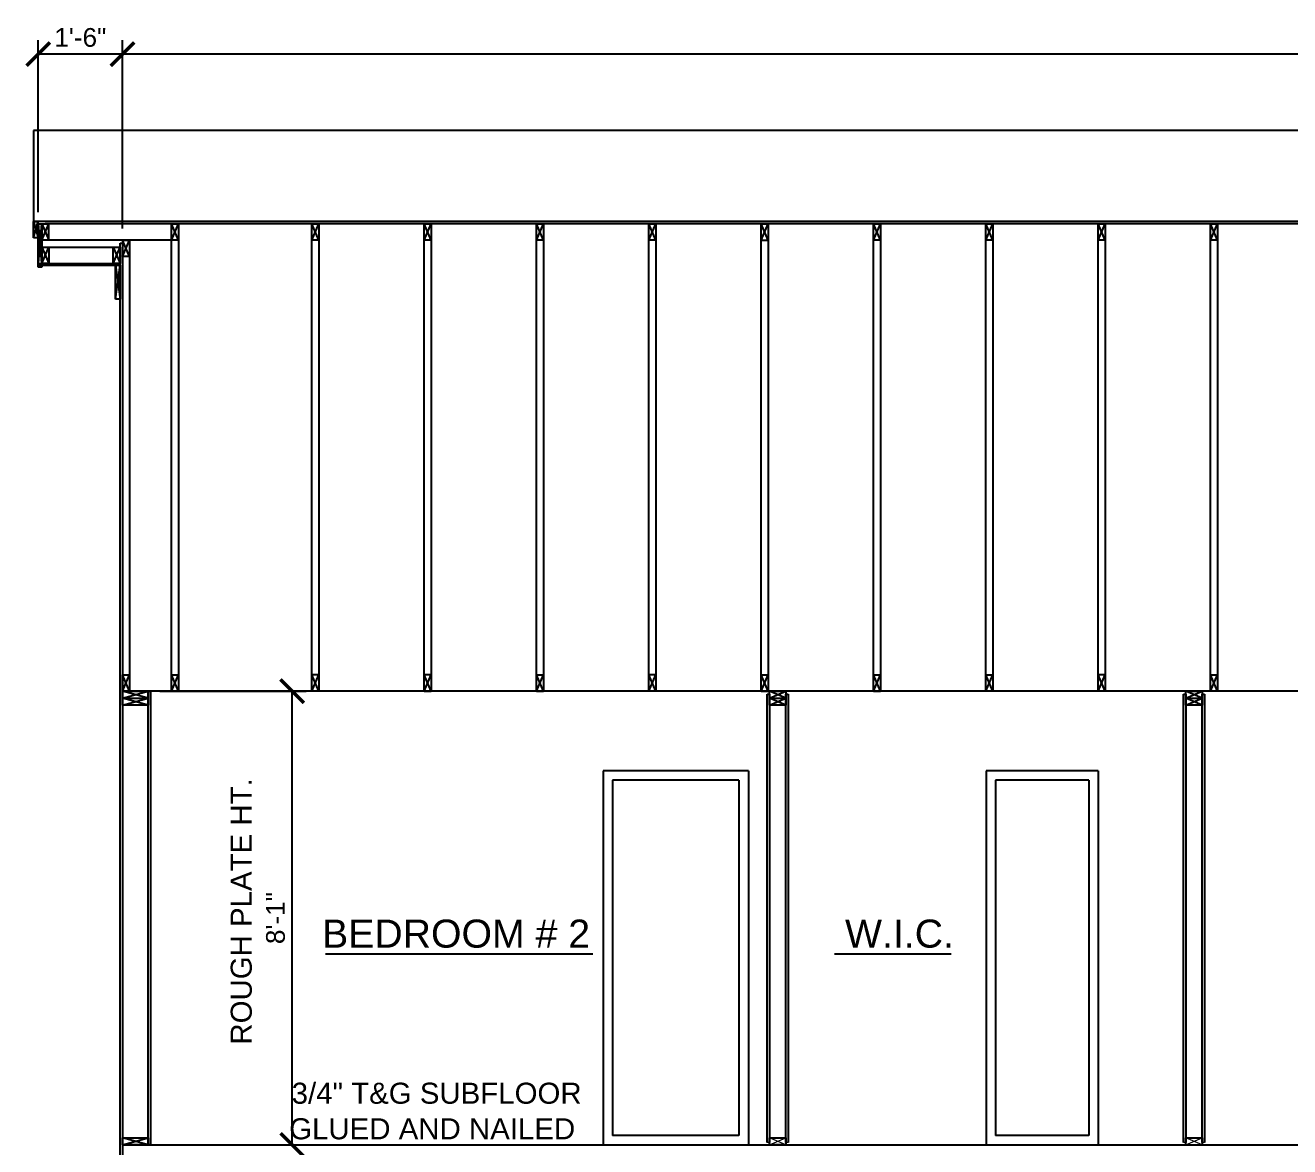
# Model space of a CAD drawing. Header units: inches. Extents: x -28708 to -16583, y 64755 to 66587.
# Drawn here: x -19233.5 to -18963.3, y 64983 to 65222.7 of the extents above; entities that cross this region are included whole.
import ezdxf

# ---------------------------------------------------------------- set-up
doc = ezdxf.new("R2010")
doc.units = ezdxf.units.IN
doc.header["$LTSCALE"] = 20
doc.header["$MEASUREMENT"] = 0
doc.linetypes.add('Solid', pattern=[0])
for name, color, linetype in [('BLOCKING', 2, 'Continuous'), ('DIM', 2, 'Continuous'), ('DOOR', 3, 'Continuous'), ('ROOF', 4, 'Continuous'), ('ROOF SECTION', 2, 'Continuous'), ('STEEL BEAMS', 5, 'Continuous'), ('TEXT', 3, 'Continuous'), ('WALL SECTION', 5, 'Continuous')]:
    doc.layers.add(name, color=color, linetype=linetype)
doc.layers.add('SPSHAPE_OUTLINE', color=7, linetype='Continuous', lineweight=0)
doc.layers.add('SPXSEC_TEXTURE', color=7, linetype='Continuous', lineweight=0)
doc.styles.add('0.25 INCH', font='arial.ttf', dxfattribs={"height": 4})
doc.styles.add('Arial', font='arial.ttf')
doc.dimstyles.new('0.25 INCH', dxfattribs={"dimtxt": 4, "dimasz": 5, "dimexe": 3, "dimexo": 2, "dimgap": 1.5, "dimtad": 1, "dimdec": 3, "dimzin": 3, "dimdsep": 46, "dimlunit": 4, "dimtxsty": '0.25 INCH', "dimblk": 'ARCHTICK', "dimcen": 0.09, "dimclrd": 95, "dimclre": 8, "dimclrt": 30, "dimadec": 0, "dimazin": 0, "dimtfac": 0.65, "dimtdec": 3, "dimtofl": 0, "dimtmove": 2, "dimatfit": 3, "dimfxl": 0.18, "dimfrac": 1, "dimtolj": 1, "dimtzin": 0, "dimlwd": -1, "dimlwe": -1, "dimarcsym": 0})

# ---------------------------------------------------------------- blocks, each defined once
blk = doc.blocks.new('_ArchTick')
at = {"color": 0, "linetype": 'ByBlock', "const_width": 0.15}
blk.add_lwpolyline([(-0.5, -0.5), (0.5, 0.5)], dxfattribs=at)
blk = doc.blocks.new('*D614')
at = {"layer": 'DEFPOINTS', "color": 0, "linetype": 'Solid', "lineweight": -2, "transparency": 16777216}
for p in [(-19212.72, 65216.54), (-19212.72, 65177.28), (-18618.72, 65176.78)]:
    blk.add_point(p, dxfattribs=at)
at = {"layer": 'DIM', "color": 8, "transparency": 16777216}
for p, q in [((-19212.72, 65179.28), (-19212.72, 65219.54)), ((-18618.72, 65178.78), (-18618.72, 65219.54))]:
    blk.add_line(p, q, dxfattribs=at)
at = {"layer": 'DIM', "color": 95, "transparency": 16777216}
blk.add_line((-18618.72, 65216.54), (-19212.72, 65216.54), dxfattribs=at)
at = {"layer": 'DIM', "color": 95, "linetype": 'Solid', "transparency": 16777216, "xscale": 5, "yscale": 5, "zscale": 5, "rotation": 180}
blk.add_blockref('_ArchTick', (-19212.72, 65216.54), dxfattribs=at)
at = {"layer": 'DIM', "color": 95, "linetype": 'Solid', "transparency": 16777216, "xscale": 5, "yscale": 5, "zscale": 5}
blk.add_blockref('_ArchTick', (-18618.72, 65216.54), dxfattribs=at)
at = {"layer": 'DIM', "color": 30, "linetype": 'Solid', "transparency": 16777216, "insert": (-18915.72, 65220.08), "char_height": 4, "attachment_point": 5, "style": '0.25 INCH'}
blk.add_mtext('\\A1;49\'-6"', dxfattribs=at)
blk = doc.blocks.new('*D615')
at = {"layer": 'DEFPOINTS', "color": 0, "linetype": 'ByBlock', "lineweight": -2, "transparency": 16777216}
for p in [(-19230.72, 65216.54), (-19230.72, 65180.78), (-19212.72, 65177.28)]:
    blk.add_point(p, dxfattribs=at)
at = {"layer": 'DIM', "color": 8, "transparency": 16777216}
for p, q in [((-19230.72, 65182.78), (-19230.72, 65219.54)), ((-19212.72, 65179.28), (-19212.72, 65219.54))]:
    blk.add_line(p, q, dxfattribs=at)
at = {"layer": 'DIM', "color": 95, "transparency": 16777216}
blk.add_line((-19212.72, 65216.54), (-19230.72, 65216.54), dxfattribs=at)
at = {"layer": 'DIM', "color": 95, "linetype": 'ByBlock', "transparency": 16777216, "xscale": 5, "yscale": 5, "zscale": 5, "rotation": 180}
blk.add_blockref('_ArchTick', (-19230.72, 65216.54), dxfattribs=at)
at = {"layer": 'DIM', "color": 95, "linetype": 'ByBlock', "transparency": 16777216, "xscale": 5, "yscale": 5, "zscale": 5}
blk.add_blockref('_ArchTick', (-19212.72, 65216.54), dxfattribs=at)
at = {"layer": 'DIM', "color": 30, "linetype": 'ByBlock', "lineweight": -2, "transparency": 16777216, "insert": (-19221.72, 65220.08), "char_height": 4, "attachment_point": 5, "style": '0.25 INCH'}
blk.add_mtext('\\A1;1\'-6"', dxfattribs=at)
blk = doc.blocks.new('*D616')
at = {"layer": 'DEFPOINTS', "color": 0, "linetype": 'ByBlock', "lineweight": -2, "transparency": 16777216}
for p in [(-19206.72, 65080.37), (-19176.45, 65080.37), (-19206.72, 64983.37)]:
    blk.add_point(p, dxfattribs=at)
at = {"layer": 'DIM', "color": 8, "transparency": 16777216}
for p, q in [((-19204.72, 65080.37), (-19173.45, 65080.37)), ((-19204.72, 64983.37), (-19173.45, 64983.37))]:
    blk.add_line(p, q, dxfattribs=at)
at = {"layer": 'DIM', "color": 95, "transparency": 16777216}
blk.add_line((-19176.45, 64983.37), (-19176.45, 65080.37), dxfattribs=at)
at = {"layer": 'DIM', "color": 95, "linetype": 'ByBlock', "transparency": 16777216, "xscale": 5, "yscale": 5, "zscale": 5}
for p, rotation in [((-19176.45, 65080.37), 90), ((-19176.45, 64983.37), 270)]:
    blk.add_blockref('_ArchTick', p, dxfattribs=dict(at, rotation=rotation))
at = {"layer": 'DIM', "color": 30, "linetype": 'ByBlock', "lineweight": -2, "transparency": 16777216, "insert": (-19179.99, 65031.87), "char_height": 4, "attachment_point": 5, "rotation": 90, "style": '0.25 INCH'}
blk.add_mtext('\\A1;8\'-1"', dxfattribs=at)

msp = doc.modelspace()

# ---------------------------------------------------------------- linework, layer by layer
at = {"layer": 'BLOCKING', "linetype": 'Solid'}
for p, q in [((-19231.7162, 65177.2767), (-19231.7162, 65180.7767)), ((-19231.7162, 65180.7767), (-19230.7162, 65180.7767)), ((-19231.7162, 65177.2767), (-19230.7162, 65180.7767)), ((-19231.7162, 65180.7767), (-19230.7162, 65177.2767)), ((-19230.7162, 65171.0267), (-19230.7162, 65180.7767)), ((-19230.7162, 65171.0267), (-19229.9662, 65180.2767)), ((-19230.7162, 65180.2767), (-19229.9662, 65171.0267)), ((-19230.7162, 65180.2767), (-19228.4662, 65180.2767)), ((-19229.9662, 65180.2767), (-19229.9662, 65171.0267)), ((-19229.9662, 65176.7767), (-19228.4662, 65180.2767)), ((-19229.9662, 65180.2767), (-19228.4662, 65176.7767)), ((-19228.4662, 65176.7767), (-19228.4662, 65180.2767)), ((-19202.2157, 65176.7767), (-19202.2157, 65180.2767)), ((-19202.2157, 65180.2767), (-19200.7157, 65180.2767)), ((-19200.7157, 65176.7767), (-19202.2157, 65180.2767)), ((-19202.2157, 65176.7767), (-19200.7157, 65180.2767)), ((-19200.7157, 65180.2767), (-19200.7157, 65176.7767)), ((-19172.2157, 65176.7767), (-19172.2157, 65180.2767)), ((-19172.2157, 65180.2767), (-19170.7157, 65180.2767)), ((-19170.7157, 65176.7767), (-19172.2157, 65180.2767)), ((-19172.2157, 65176.7767), (-19170.7157, 65180.2767)), ((-19170.7157, 65180.2767), (-19170.7157, 65176.7767)), ((-19148.2157, 65176.7767), (-19148.2157, 65180.2767)), ((-19148.2157, 65180.2767), (-19146.7157, 65180.2767)), ((-19146.7157, 65176.7767), (-19148.2157, 65180.2767)), ((-19148.2157, 65176.7767), (-19146.7157, 65180.2767)), ((-19146.7157, 65180.2767), (-19146.7157, 65176.7767)), ((-19124.2157, 65176.7767), (-19124.2157, 65180.2767)), ((-19124.2157, 65180.2767), (-19122.7157, 65180.2767)), ((-19122.7157, 65176.7767), (-19124.2157, 65180.2767)), ((-19124.2157, 65176.7767), (-19122.7157, 65180.2767)), ((-19122.7157, 65180.2767), (-19122.7157, 65176.7767)), ((-19100.2157, 65176.7767), (-19100.2157, 65180.2767)), ((-19100.2157, 65180.2767), (-19098.7157, 65180.2767)), ((-19098.7157, 65176.7767), (-19100.2157, 65180.2767)), ((-19100.2157, 65176.7767), (-19098.7157, 65180.2767)), ((-19098.7157, 65180.2767), (-19098.7157, 65176.7767)), ((-19076.2157, 65176.7767), (-19076.2157, 65180.2767)), ((-19076.2157, 65180.2767), (-19074.7157, 65180.2767)), ((-19074.7157, 65176.7767), (-19076.2157, 65180.2767)), ((-19076.2157, 65176.7767), (-19074.7157, 65180.2767)), ((-19074.7157, 65180.2767), (-19074.7157, 65176.7767)), ((-19052.2157, 65176.7767), (-19052.2157, 65180.2767)), ((-19052.2157, 65180.2767), (-19050.7157, 65180.2767)), ((-19050.7157, 65176.7767), (-19052.2157, 65180.2767)), ((-19052.2157, 65176.7767), (-19050.7157, 65180.2767)), ((-19050.7157, 65180.2767), (-19050.7157, 65176.7767)), ((-19028.2157, 65176.7767), (-19028.2157, 65180.2767)), ((-19028.2157, 65180.2767), (-19026.7157, 65180.2767)), ((-19026.7157, 65176.7767), (-19028.2157, 65180.2767)), ((-19028.2157, 65176.7767), (-19026.7157, 65180.2767)), ((-19026.7157, 65180.2767), (-19026.7157, 65176.7767)), ((-19004.2157, 65176.7767), (-19004.2157, 65180.2767)), ((-19004.2157, 65180.2767), (-19002.7157, 65180.2767)), ((-19002.7157, 65176.7767), (-19004.2157, 65180.2767)), ((-19004.2157, 65176.7767), (-19002.7157, 65180.2767)), ((-19002.7157, 65180.2767), (-19002.7157, 65176.7767)), ((-18980.2157, 65176.7767), (-18980.2157, 65180.2767)), ((-18980.2157, 65180.2767), (-18978.7157, 65180.2767)), ((-18978.7157, 65176.7767), (-18980.2157, 65180.2767)), ((-18980.2157, 65176.7767), (-18978.7157, 65180.2767)), ((-18978.7157, 65180.2767), (-18978.7157, 65176.7767)), ((-19230.7162, 65177.2767), (-19231.7162, 65177.2767)), ((-19228.4662, 65176.7767), (-19229.9662, 65176.7767)), ((-19212.7162, 65176.7767), (-19211.2162, 65176.7767)), ((-19211.2162, 65173.2767), (-19212.7162, 65176.7767)), ((-19212.7162, 65173.2767), (-19211.2162, 65176.7767)), ((-19211.2162, 65176.7767), (-19211.2162, 65173.2767)), ((-19200.7157, 65176.7767), (-19202.2157, 65176.7767)), ((-19170.7157, 65176.7767), (-19172.2157, 65176.7767)), ((-19146.7157, 65176.7767), (-19148.2157, 65176.7767)), ((-19122.7157, 65176.7767), (-19124.2157, 65176.7767)), ((-19098.7157, 65176.7767), (-19100.2157, 65176.7767)), ((-19076.2157, 65176.7767), (-19074.7157, 65176.7767)), ((-19050.7157, 65176.7767), (-19052.2157, 65176.7767)), ((-19026.7157, 65176.7767), (-19028.2157, 65176.7767)), ((-19002.7157, 65176.7767), (-19004.2157, 65176.7767)), ((-18978.7157, 65176.7767), (-18980.2157, 65176.7767)), ((-19229.9662, 65175.2767), (-19228.4662, 65175.2767)), ((-19229.9662, 65171.7767), (-19228.4662, 65175.2767)), ((-19229.9662, 65175.2767), (-19228.4662, 65171.7767)), ((-19228.4662, 65175.2767), (-19228.4662, 65171.7767)), ((-19214.7162, 65171.7767), (-19214.7162, 65175.2767)), ((-19214.7162, 65175.2767), (-19213.2162, 65175.2767)), ((-19214.7162, 65171.7767), (-19213.2162, 65175.2767)), ((-19214.7162, 65175.2767), (-19213.2162, 65171.7767)), ((-19213.2162, 65175.2767), (-19213.2162, 65171.7767)), ((-19229.9662, 65171.0267), (-19230.7162, 65171.0267)), ((-19228.4662, 65171.7767), (-19229.9662, 65171.7767)), ((-19213.2162, 65171.7767), (-19214.7162, 65171.7767)), ((-19214.2162, 65164.1517), (-19214.2162, 65171.4017)), ((-19214.2162, 65171.4017), (-19213.2162, 65171.4017)), ((-19214.2162, 65164.1517), (-19213.2162, 65171.4017)), ((-19214.2162, 65171.4017), (-19213.2162, 65164.1517)), ((-19213.2162, 65171.4017), (-19213.2162, 65164.1517)), ((-19211.2162, 65173.2767), (-19212.7162, 65173.2767)), ((-19213.2162, 65164.1517), (-19214.2162, 65164.1517)), ((-19212.7162, 65077.3704), (-19212.7162, 65083.8704)), ((-19212.7162, 65083.8704), (-19211.2162, 65083.8704)), ((-19211.2162, 65080.3704), (-19212.7162, 65083.8704)), ((-19212.7162, 65080.3704), (-19211.2162, 65083.8704)), ((-19211.2162, 65083.8704), (-19211.2162, 65080.3704)), ((-19202.2157, 65080.3704), (-19202.2157, 65083.8704)), ((-19202.2157, 65083.8704), (-19200.7157, 65083.8704)), ((-19200.7157, 65080.3704), (-19202.2157, 65083.8704)), ((-19202.2157, 65080.3704), (-19200.7157, 65083.8704)), ((-19200.7157, 65083.8704), (-19200.7157, 65080.3704)), ((-19170.7157, 65083.8704), (-19172.2157, 65083.8704)), ((-19172.2157, 65080.3704), (-19172.2157, 65083.8704)), ((-19170.7157, 65080.3704), (-19172.2157, 65083.8704)), ((-19172.2157, 65080.3704), (-19170.7157, 65083.8704)), ((-19170.7157, 65083.8704), (-19170.7157, 65080.3704)), ((-19146.7157, 65083.8704), (-19148.2157, 65083.8704)), ((-19148.2157, 65080.3704), (-19148.2157, 65083.8704)), ((-19146.7157, 65080.3704), (-19148.2157, 65083.8704)), ((-19148.2157, 65080.3704), (-19146.7157, 65083.8704)), ((-19146.7157, 65083.8704), (-19146.7157, 65080.3704)), ((-19124.2157, 65080.3704), (-19124.2157, 65083.8704)), ((-19124.2157, 65083.8704), (-19122.7157, 65083.8704)), ((-19122.7157, 65080.3704), (-19124.2157, 65083.8704)), ((-19124.2157, 65080.3704), (-19122.7157, 65083.8704)), ((-19122.7157, 65083.8704), (-19122.7157, 65080.3704)), ((-19098.7157, 65083.8704), (-19100.2157, 65083.8704)), ((-19100.2157, 65080.3704), (-19100.2157, 65083.8704)), ((-19098.7157, 65080.3704), (-19100.2157, 65083.8704)), ((-19100.2157, 65080.3704), (-19098.7157, 65083.8704)), ((-19098.7157, 65083.8704), (-19098.7157, 65080.3704)), ((-19076.2157, 65080.3704), (-19076.2157, 65083.8704)), ((-19076.2157, 65083.8704), (-19074.7157, 65083.8704)), ((-19074.7157, 65080.3704), (-19076.2157, 65083.8704)), ((-19076.2157, 65080.3704), (-19074.7157, 65083.8704)), ((-19074.7157, 65083.8704), (-19074.7157, 65080.3704)), ((-19052.2157, 65080.3704), (-19052.2157, 65083.8704)), ((-19052.2157, 65083.8704), (-19050.7157, 65083.8704)), ((-19050.7157, 65080.3704), (-19052.2157, 65083.8704)), ((-19052.2157, 65080.3704), (-19050.7157, 65083.8704)), ((-19050.7157, 65083.8704), (-19050.7157, 65080.3704)), ((-19028.2157, 65080.3704), (-19028.2157, 65083.8704)), ((-19028.2157, 65083.8704), (-19026.7157, 65083.8704)), ((-19026.7157, 65080.3704), (-19028.2157, 65083.8704)), ((-19028.2157, 65080.3704), (-19026.7157, 65083.8704)), ((-19026.7157, 65083.8704), (-19026.7157, 65080.3704)), ((-19002.7157, 65083.8704), (-19004.2157, 65083.8704)), ((-19004.2157, 65080.3704), (-19004.2157, 65083.8704)), ((-19002.7157, 65080.3704), (-19004.2157, 65083.8704)), ((-19004.2157, 65080.3704), (-19002.7157, 65083.8704)), ((-19002.7157, 65083.8704), (-19002.7157, 65080.3704)), ((-18980.2157, 65080.3704), (-18980.2157, 65083.8704)), ((-18980.2157, 65083.8704), (-18978.7157, 65083.8704)), ((-18978.7157, 65080.3704), (-18980.2157, 65083.8704)), ((-18980.2157, 65080.3704), (-18978.7157, 65083.8704)), ((-18978.7157, 65083.8704), (-18978.7157, 65080.3704)), ((-19212.7162, 65080.3704), (-19206.7162, 65080.3704)), ((-19207.2162, 65078.8704), (-19212.7162, 65080.3704)), ((-19212.7162, 65078.8704), (-19207.2162, 65080.3704)), ((-19207.2162, 65080.3704), (-19207.2162, 65077.3704)), ((-19200.7157, 65080.3704), (-19202.2157, 65080.3704)), ((-19170.7157, 65080.3704), (-19172.2157, 65080.3704)), ((-19148.2157, 65080.3704), (-19146.7157, 65080.3704)), ((-19124.2157, 65080.3704), (-19122.7157, 65080.3704)), ((-19098.7157, 65080.3704), (-19100.2157, 65080.3704)), ((-19076.2157, 65080.3704), (-19074.7157, 65080.3704)), ((-19074.4662, 65077.3704), (-19074.4662, 65080.3704)), ((-19074.4662, 65080.3704), (-19070.9662, 65080.3704)), ((-19070.9662, 65078.8704), (-19074.4662, 65080.3704)), ((-19074.4662, 65078.8704), (-19070.9662, 65080.3704)), ((-19070.9662, 65080.3704), (-19070.9662, 65077.3704)), ((-19052.2157, 65080.3704), (-19050.7157, 65080.3704)), ((-19026.7157, 65080.3704), (-19028.2157, 65080.3704)), ((-19002.7157, 65080.3704), (-19004.2157, 65080.3704)), ((-18985.4662, 65077.3704), (-18985.4662, 65080.3704)), ((-18985.4662, 65080.3704), (-18981.9662, 65080.3704)), ((-18981.9662, 65078.8704), (-18985.4662, 65080.3704)), ((-18985.4662, 65078.8704), (-18981.9662, 65080.3704)), ((-18981.9662, 65080.3704), (-18981.9662, 65077.3704)), ((-18978.7157, 65080.3704), (-18980.2157, 65080.3704)), ((-19212.7162, 65078.8704), (-19207.2162, 65078.8704)), ((-19207.2162, 65077.3704), (-19212.7162, 65078.8704)), ((-19212.7162, 65077.3704), (-19207.2162, 65078.8704)), ((-19207.2162, 65077.3704), (-19212.7162, 65077.3704)), ((-19074.4662, 65078.8704), (-19070.9662, 65078.8704)), ((-19070.9662, 65077.3704), (-19074.4662, 65078.8704)), ((-19074.4662, 65077.3704), (-19070.9662, 65078.8704)), ((-19070.9662, 65077.3704), (-19074.4662, 65077.3704)), ((-18985.4662, 65078.8704), (-18981.9662, 65078.8704)), ((-18981.9662, 65077.3704), (-18985.4662, 65078.8704)), ((-18985.4662, 65077.3704), (-18981.9662, 65078.8704)), ((-18981.9662, 65077.3704), (-18985.4662, 65077.3704)), ((-19212.7162, 64983.3704), (-19212.7162, 64984.8704)), ((-19212.7162, 64984.8704), (-19207.2162, 64984.8704)), ((-19207.2162, 64983.3704), (-19212.7162, 64984.8704)), ((-19212.7162, 64983.3704), (-19207.2162, 64984.8704)), ((-19207.2162, 64984.8704), (-19207.2162, 64983.3704)), ((-19074.4662, 64983.3704), (-19074.4662, 64984.8704)), ((-19074.4662, 64984.8704), (-19070.9662, 64984.8704)), ((-19070.9662, 64984.8704), (-19070.9662, 64983.3704)), ((-18985.4662, 64983.3704), (-18985.4662, 64984.8704)), ((-18985.4662, 64984.8704), (-18981.9662, 64984.8704)), ((-18981.9662, 64984.8704), (-18981.9662, 64983.3704)), ((-19206.7162, 64983.3704), (-19212.7162, 64983.3704)), ((-19070.9662, 64983.3704), (-19074.4662, 64983.3704))]:
    msp.add_line(p, q, dxfattribs=at)
at = {"layer": 'DOOR', "linetype": 'ByBlock', "lineweight": -2}
for p, q in [((-19078.9576, 65063.3704), (-19109.9576, 65063.3704)), ((-19109.9576, 65063.3704), (-19109.9576, 64983.3704)), ((-19078.9576, 65063.3704), (-19078.9576, 64983.3704)), ((-19028.1644, 65063.3704), (-19028.1644, 64983.3704)), ((-19004.1644, 65063.3704), (-19028.1644, 65063.3704)), ((-19004.1644, 65063.3704), (-19004.1644, 64983.3704)), ((-19080.9576, 65061.3704), (-19107.9576, 65061.3704)), ((-19107.9576, 65061.3704), (-19107.9576, 64985.3704)), ((-19080.9576, 65061.3704), (-19080.9576, 64985.3704)), ((-19006.1644, 65061.3704), (-19026.1644, 65061.3704)), ((-19026.1644, 65061.3704), (-19026.1644, 64985.3704)), ((-19006.1644, 65061.3704), (-19006.1644, 64985.3704)), ((-19080.9576, 64985.3704), (-19107.9576, 64985.3704)), ((-19006.1644, 64985.3704), (-19026.1644, 64985.3704))]:
    msp.add_line(p, q, dxfattribs=at)
at = {"layer": 'ROOF', "linetype": 'Solid'}
for p, q in [((-19202.2157, 65083.8704), (-19202.2157, 65176.7767)), ((-19200.7157, 65176.7767), (-19200.7157, 65083.8704)), ((-19172.2157, 65083.8704), (-19172.2157, 65176.7767)), ((-19170.7157, 65176.7767), (-19170.7157, 65083.8704)), ((-19148.2157, 65083.8704), (-19148.2157, 65176.7767)), ((-19146.7157, 65176.7767), (-19146.7157, 65083.8704)), ((-19124.2157, 65083.8704), (-19124.2157, 65176.7767)), ((-19122.7157, 65176.7767), (-19122.7157, 65083.8704)), ((-19100.2157, 65083.8704), (-19100.2157, 65176.7767)), ((-19098.7157, 65176.7767), (-19098.7157, 65083.8704)), ((-19076.2157, 65083.8704), (-19076.2157, 65176.7767)), ((-19074.7157, 65176.7767), (-19074.7157, 65083.8704)), ((-19052.2157, 65083.8704), (-19052.2157, 65176.7767)), ((-19050.7157, 65176.7767), (-19050.7157, 65083.8704)), ((-19028.2157, 65083.8704), (-19028.2157, 65176.7767)), ((-19026.7157, 65176.7767), (-19026.7157, 65083.8704)), ((-19004.2157, 65083.8704), (-19004.2157, 65176.7767)), ((-19002.7157, 65176.7767), (-19002.7157, 65083.8704)), ((-18980.2157, 65083.8704), (-18980.2157, 65176.7767)), ((-18978.7157, 65176.7767), (-18978.7157, 65083.8704)), ((-19211.2162, 65173.2767), (-19211.2162, 65083.8704))]:
    msp.add_line(p, q, dxfattribs=at)
at = {"layer": 'ROOF SECTION', "linetype": 'Solid'}
for p, q in [((-18599.7165, 65200.2454), (-19231.716, 65200.2454)), ((-19231.716, 65200.2454), (-19231.716, 65180.7767)), ((-18599.9657, 65180.7767), (-19231.716, 65180.7767)), ((-18599.9657, 65180.2767), (-19229.2162, 65180.2767)), ((-19202.2157, 65176.7767), (-19228.4662, 65176.7767)), ((-19228.4662, 65175.2767), (-19214.7162, 65175.2767)), ((-19230.7467, 65171.4017), (-19214.2157, 65171.4017)), ((-19230.7162, 65171.7767), (-19213.2162, 65171.7767))]:
    msp.add_line(p, q, dxfattribs=at)
at = {"layer": 'SPSHAPE_OUTLINE', "color": 136, "linetype": 'Solid', "true_color": 0x008080}
msp.add_line((-19212.7162, 65083.8704), (-19212.7162, 65173.2767), dxfattribs=at)
at = {"layer": 'SPSHAPE_OUTLINE', "color": 1, "linetype": 'Solid', "true_color": 0xff0000}
for p, q in [((-19212.7162, 64982.6204), (-19212.7162, 64983.3704)), ((-19074.4662, 64983.8665), (-19074.9662, 64983.8665)), ((-19070.4662, 64983.8645), (-19070.9662, 64983.8645)), ((-18985.4662, 64983.8665), (-18985.9662, 64983.8665)), ((-18981.4662, 64983.8645), (-18981.9662, 64983.8645))]:
    msp.add_line(p, q, dxfattribs=at)
at = {"layer": 'SPXSEC_TEXTURE', "color": 2, "linetype": 'Solid', "true_color": 0xffff00}
for p, q in [((-19070.9662, 64983.3704), (-19074.4662, 64984.8704)), ((-19074.4662, 64983.3704), (-19070.9662, 64984.8704)), ((-18981.9662, 64983.3704), (-18985.4662, 64984.8704)), ((-18985.4662, 64983.3704), (-18981.9662, 64984.8704))]:
    msp.add_line(p, q, dxfattribs=at)
at = {"layer": 'STEEL BEAMS', "color": 4, "linetype": 'Solid'}
msp.add_line((-19212.7162, 64983.3704), (-18878.9665, 64983.3704), dxfattribs=at)
at = {"layer": 'TEXT', "linetype": 'Solid'}
for p, q in [((-19112.1663, 65024.1401), (-19169.3286, 65024.1401)), ((-19035.6461, 65024.1401), (-19060.5533, 65024.1401))]:
    msp.add_line(p, q, dxfattribs=at)
at = {"layer": 'WALL SECTION', "linetype": 'Solid'}
for p, q in [((-19212.7162, 65176.7767), (-19212.7162, 64957.4957)), ((-19213.2162, 64957.4957), (-19213.2162, 65176.1517)), ((-19213.2162, 65176.1517), (-19212.7162, 65176.1517)), ((-18618.7162, 65080.3704), (-19212.7162, 65080.3704)), ((-19207.2162, 64983.3704), (-19207.2162, 65080.3704)), ((-19206.7162, 65080.3704), (-19206.7162, 64983.3704)), ((-19074.9662, 64983.8665), (-19074.9662, 65079.7454)), ((-19074.9662, 65079.7454), (-19074.4662, 65079.7454)), ((-19074.4662, 65079.7454), (-19074.4662, 64983.8665)), ((-19070.9662, 64983.8645), (-19070.9662, 65079.7454)), ((-19070.9662, 65079.7454), (-19070.4662, 65079.7454)), ((-19070.4662, 65079.7454), (-19070.4662, 64983.8645)), ((-18985.9662, 64983.8665), (-18985.9662, 65079.7454)), ((-18985.9662, 65079.7454), (-18985.4662, 65079.7454)), ((-18985.4662, 65079.7454), (-18985.4662, 64983.8665)), ((-18981.9662, 64983.8645), (-18981.9662, 65079.7454)), ((-18981.9662, 65079.7454), (-18981.4662, 65079.7454)), ((-18981.4662, 65079.7454), (-18981.4662, 64983.8645))]:
    msp.add_line(p, q, dxfattribs=at)

# ---------------------------------------------------------------- texts
at = {"layer": 'TEXT', "linetype": 'Solid', "style": 'Arial'}
msp.add_text('ROUGH PLATE HT.', height=4.5, rotation=90, dxfattribs=at).set_placement((-19185.0795, 65004.8244))
for s, height, p in [('BEDROOM # 2', 6, (-19170.0622, 65025.5469)), ('W.I.C.', 6, (-19058.2995, 65025.5469)), ('3/4" T&G SUBFLOOR', 4.5, (-19176.5516, 64992.1829)), ('GLUED AND NAILED', 4.5, (-19177.0845, 64984.5791))]:
    msp.add_text(s, height=height, dxfattribs=at).set_placement(p)

# ---------------------------------------------------------------- dimensions: what is measured, and where the dimension line sits
at = {"layer": 'DIM', "linetype": 'ByBlock', "lineweight": -2}
for base, p1, p2, angle, picture, middle in [((-19230.7162, 65216.537), (-19212.7162, 65177.2767), (-19230.7162, 65180.7767), 180, '*D615', (-19221.7162, 65220.0793)), ((-19176.4498, 65080.3704), (-19206.7162, 64983.3704), (-19206.7162, 65080.3704), 90, '*D616', (-19179.9921, 65031.8704))]:
    dim = msp.add_linear_dim(base=base, p1=p1, p2=p2, angle=angle, dimstyle='0.25 INCH', dxfattribs=at)
    dim.commit()
    dim.dimension.update_dxf_attribs({"geometry": picture, "text_midpoint": middle})
at = {"layer": 'DIM', "linetype": 'Solid'}
dim = msp.add_linear_dim(base=(-19212.71621, 65216.53703), p1=(-18618.71572, 65176.77669), p2=(-19212.71621, 65177.27669), angle=180, dimstyle='0.25 INCH', dxfattribs=at)
dim.commit()
dim.dimension.update_dxf_attribs({"geometry": '*D614', "text_midpoint": (-18915.71596, 65220.07932)})

doc.saveas('drawing.dxf')
